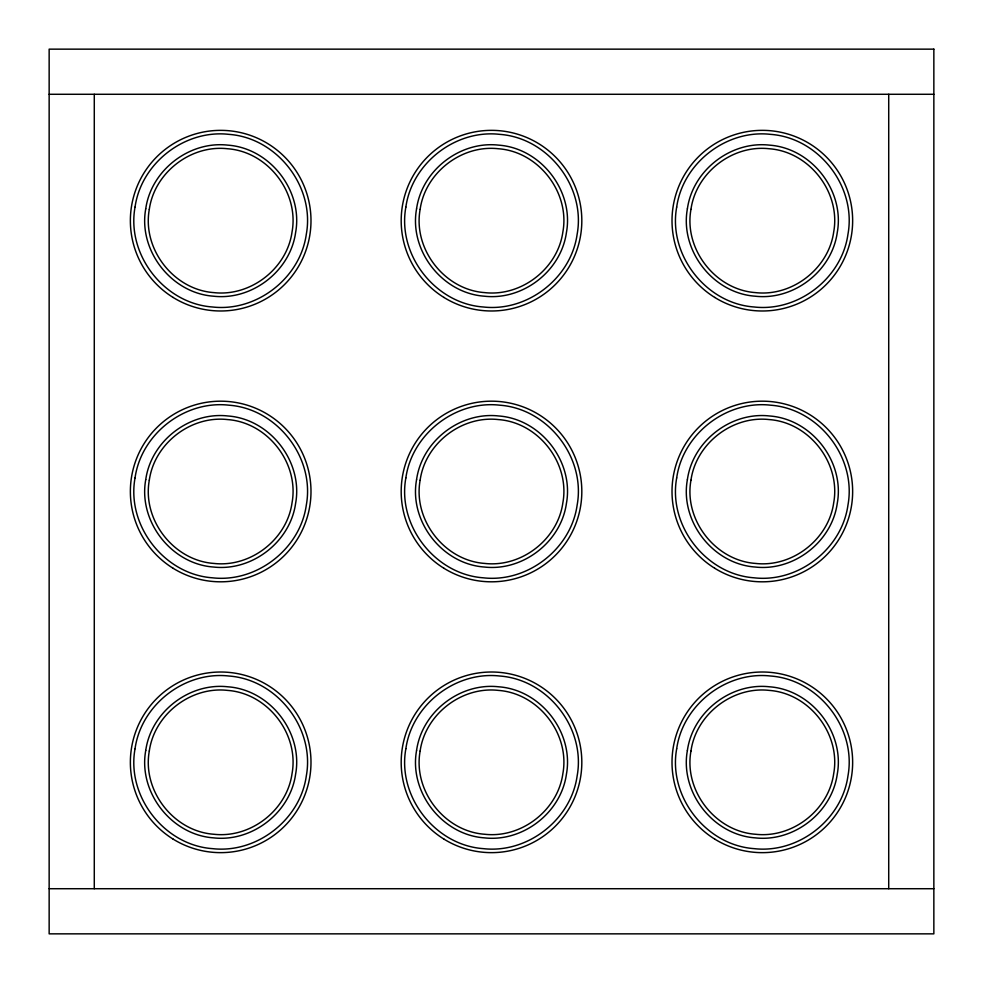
<?xml version="1.0" encoding="UTF-8"?>
<svg xmlns="http://www.w3.org/2000/svg" width="983" height="983" viewBox="0 0 983 983"><rect width="100%" height="100%" fill="white"/><g stroke="black" fill="none" stroke-linecap="round" stroke-linejoin="round"><path stroke-width="1.47" d="M49.15 94.282L933.85 94.282M49.15 888.718L933.85 888.718M888.718 94.282L888.718 888.718M94.282 94.282L94.282 888.718M135.04 207.106C126.328 254.683 164.272 303.6 212.512 306.991C256.6 312.004 300.196 278.189 306.315 234.237C315.015 186.659 277.083 137.743 228.83 134.352C184.743 129.338 141.147 163.153 135.04 207.106M145.742 208.801C138.124 250.432 171.325 293.229 213.532 296.202C252.115 300.589 290.255 271.001 295.613 232.541C303.231 190.911 270.03 148.114 227.81 145.14C189.24 140.753 151.087 170.354 145.742 208.801M149.305 209.367C142.056 249.018 173.672 289.776 213.876 292.615C250.616 296.78 286.95 268.605 292.037 231.976C299.299 192.336 267.683 151.566 227.478 148.74C190.727 144.562 154.405 172.75 149.305 209.367M135.04 477.935C126.328 525.512 164.272 574.428 212.512 577.82C256.6 582.833 300.196 549.018 306.315 505.065C315.015 457.488 277.083 408.572 228.83 405.18C184.743 400.167 141.147 433.982 135.04 477.935M145.742 479.63C138.124 521.26 171.325 564.058 213.532 567.031C252.115 571.418 290.255 541.83 295.613 503.37C303.231 461.74 270.03 418.942 227.81 415.969C189.24 411.582 151.087 441.17 145.742 479.63M149.305 480.196C142.056 519.847 173.672 560.605 213.876 563.431C250.616 567.609 286.95 539.434 292.037 502.804C299.299 463.153 267.683 422.395 227.478 419.569C190.727 415.391 154.405 443.566 149.305 480.196M135.04 748.763C126.328 796.341 164.272 845.257 212.512 848.648C256.6 853.662 300.196 819.847 306.315 775.894C315.015 728.317 277.083 679.4 228.83 676.009C184.743 670.996 141.147 704.811 135.04 748.763M145.742 750.459C138.124 792.089 171.325 834.886 213.532 837.86C252.115 842.247 290.255 812.646 295.613 774.199C303.231 732.568 270.03 689.771 227.81 686.798C189.24 682.411 151.087 711.999 145.742 750.459M149.305 751.024C142.056 790.664 173.672 831.434 213.876 834.26C250.616 838.438 286.95 810.25 292.037 773.633C299.299 733.982 267.683 693.224 227.478 690.385C190.727 686.22 154.405 714.395 149.305 751.024M405.856 207.106C397.157 254.683 435.1 303.6 483.341 306.991C527.429 312.004 571.025 278.189 577.144 234.237C585.843 186.659 547.9 137.743 499.659 134.352C455.571 129.338 411.975 163.153 405.856 207.106M416.571 208.801C408.94 250.432 442.141 293.229 484.361 296.202C522.944 300.589 561.084 271.001 566.429 232.541C574.06 190.911 540.859 148.114 498.639 145.14C460.056 140.753 421.916 170.354 416.571 208.801M420.134 209.367C412.872 249.018 444.5 289.776 484.705 292.615C521.445 296.78 557.779 268.605 562.866 231.976C570.128 192.336 538.5 151.566 498.295 148.74C461.555 144.562 425.221 172.75 420.134 209.367M405.856 477.935C397.157 525.512 435.1 574.428 483.341 577.82C527.429 582.833 571.025 549.018 577.144 505.065C585.843 457.488 547.9 408.572 499.659 405.18C455.571 400.167 411.975 433.982 405.856 477.935M416.571 479.63C408.94 521.26 442.141 564.058 484.361 567.031C522.944 571.418 561.084 541.83 566.429 503.37C574.06 461.74 540.859 418.942 498.639 415.969C460.056 411.582 421.916 441.17 416.571 479.63M420.134 480.196C412.872 519.847 444.5 560.605 484.705 563.431C521.445 567.609 557.779 539.434 562.866 502.804C570.128 463.153 538.5 422.395 498.295 419.569C461.555 415.391 425.221 443.566 420.134 480.196M405.856 748.763C397.157 796.341 435.1 845.257 483.341 848.648C527.429 853.662 571.025 819.847 577.144 775.894C585.843 728.317 547.9 679.4 499.659 676.009C455.571 670.996 411.975 704.811 405.856 748.763M416.571 750.459C408.94 792.089 442.141 834.886 484.361 837.86C522.944 842.247 561.084 812.646 566.429 774.199C574.06 732.568 540.859 689.771 498.639 686.798C460.056 682.411 421.916 711.999 416.571 750.459M420.134 751.024C412.872 790.664 444.5 831.434 484.705 834.26C521.445 838.438 557.779 810.25 562.866 773.633C570.128 733.982 538.5 693.224 498.295 690.385C461.555 686.22 425.221 714.395 420.134 751.024M676.685 207.106C667.985 254.683 705.917 303.6 754.17 306.991C798.257 312.004 841.853 278.189 847.96 234.237C856.672 186.659 818.728 137.743 770.488 134.352C726.4 129.338 682.804 163.153 676.685 207.106M687.387 208.801C679.769 250.432 712.97 293.229 755.19 296.202C793.76 300.589 831.913 271.001 837.258 232.541C844.876 190.911 811.675 148.114 769.468 145.14C730.885 140.753 692.745 170.354 687.387 208.801M690.963 209.367C683.701 249.018 715.317 289.776 755.522 292.615C792.273 296.78 828.595 268.605 833.695 231.976C840.944 192.336 809.328 151.566 769.124 148.74C732.384 144.562 696.05 172.75 690.963 209.367M676.685 477.935C667.985 525.512 705.917 574.428 754.17 577.82C798.257 582.833 841.853 549.018 847.96 505.065C856.672 457.488 818.728 408.572 770.488 405.18C726.4 400.167 682.804 433.982 676.685 477.935M687.387 479.63C679.769 521.26 712.97 564.058 755.19 567.031C793.76 571.418 831.913 541.83 837.258 503.37C844.876 461.74 811.675 418.942 769.468 415.969C730.885 411.582 692.745 441.17 687.387 479.63M690.963 480.196C683.701 519.847 715.317 560.605 755.522 563.431C792.273 567.609 828.595 539.434 833.695 502.804C840.944 463.153 809.328 422.395 769.124 419.569C732.384 415.391 696.05 443.566 690.963 480.196M676.685 748.763C667.985 796.341 705.917 845.257 754.17 848.648C798.257 853.662 841.853 819.847 847.96 775.894C856.672 728.317 818.728 679.4 770.488 676.009C726.4 670.996 682.804 704.811 676.685 748.763M687.387 750.459C679.769 792.089 712.97 834.886 755.19 837.86C793.76 842.247 831.913 812.646 837.258 774.199C844.876 732.568 811.675 689.771 769.468 686.798C730.885 682.411 692.745 711.999 687.387 750.459M690.963 751.024C683.701 790.664 715.317 831.434 755.522 834.26C792.273 838.438 828.595 810.25 833.695 773.633C840.944 733.982 809.328 693.224 769.124 690.385C732.384 686.22 696.05 714.395 690.963 751.024M933.85 49.15L49.15 49.15L49.15 933.85L933.85 933.85L933.85 49.15M714.727 839.089A90.325 90.325 0 0 0 852.605 765.167A90.325 90.325 0 0 0 719.642 682.73A90.325 90.325 0 0 0 714.727 839.089M443.911 839.089A90.325 90.325 0 0 0 581.776 765.167A90.325 90.325 0 0 0 448.813 682.73A90.325 90.325 0 0 0 443.911 839.089M173.082 839.089A90.325 90.325 0 0 0 310.947 765.167A90.325 90.325 0 0 0 177.997 682.73A90.325 90.325 0 0 0 173.082 839.089M714.727 568.26A90.325 90.325 0 0 0 852.605 494.338A90.325 90.325 0 0 0 719.642 411.902A90.325 90.325 0 0 0 714.727 568.26M443.911 568.26A90.325 90.325 0 0 0 581.776 494.338A90.325 90.325 0 0 0 448.813 411.902A90.325 90.325 0 0 0 443.911 568.26M173.082 568.26A90.325 90.325 0 0 0 310.947 494.338A90.325 90.325 0 0 0 177.997 411.902A90.325 90.325 0 0 0 173.082 568.26M714.727 297.431A90.325 90.325 0 0 0 852.605 223.51A90.325 90.325 0 0 0 719.642 141.073A90.325 90.325 0 0 0 714.727 297.431M443.911 297.431A90.325 90.325 0 0 0 581.776 223.51A90.325 90.325 0 0 0 448.813 141.073A90.325 90.325 0 0 0 443.911 297.431M173.082 297.431A90.325 90.325 0 0 0 310.947 223.51A90.325 90.325 0 0 0 177.997 141.073A90.325 90.325 0 0 0 173.082 297.431"/></g></svg>
